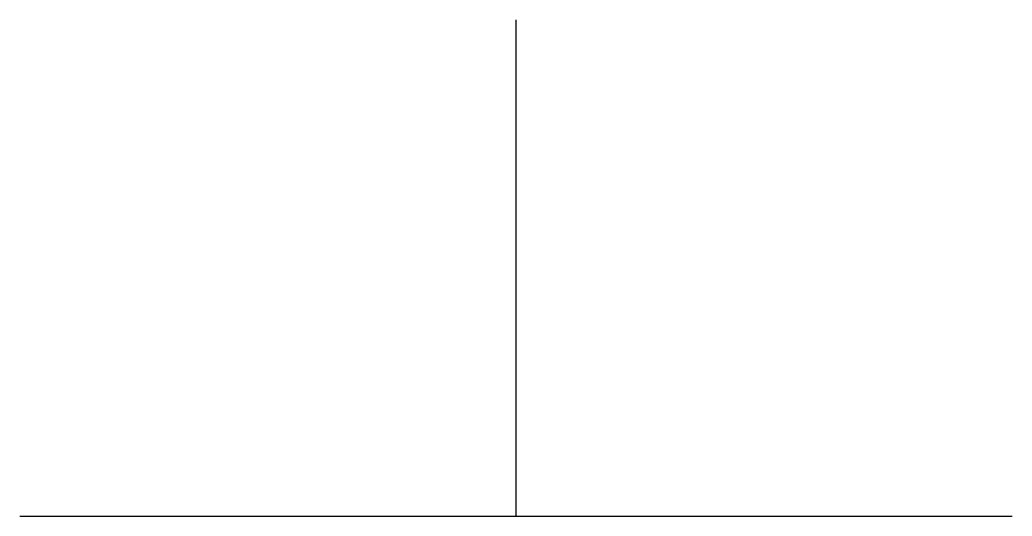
# Model space of a CAD drawing. Header units: millimetres. Extents: x -0.1 to 0.1, y 0 to 0.1.
import ezdxf

# ---------------------------------------------------------------- set-up
doc = ezdxf.new("R2010")
doc.units = ezdxf.units.MM
doc.layers.add('J02', color=12, linetype='Continuous')

msp = doc.modelspace()

# ---------------------------------------------------------------- linework, layer by layer
at = {"layer": 'J02', "lineweight": 25}
msp.add_line((0, 0), (0, 0.1), dxfattribs=at)
msp.add_lwpolyline([(-0.1, 0), (0.1, 0)], dxfattribs=at)

doc.saveas('drawing.dxf')
